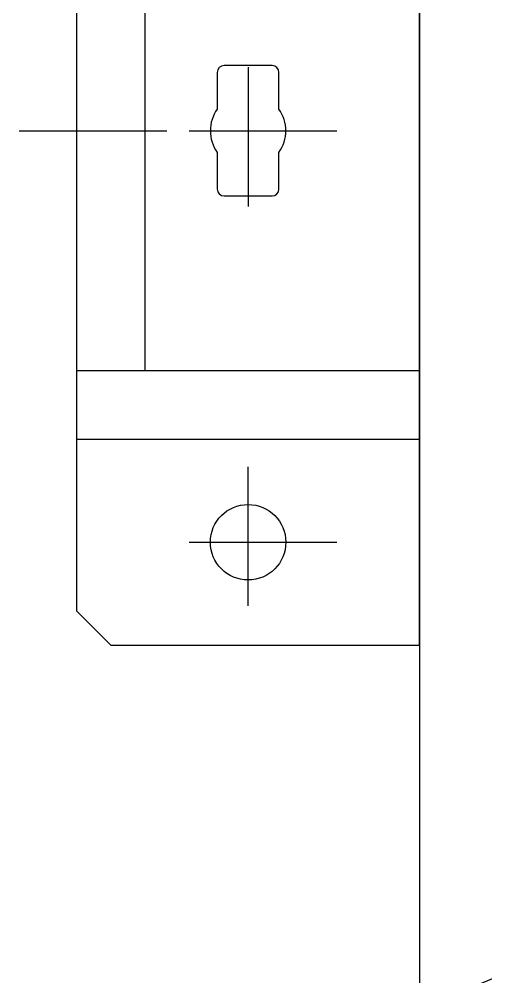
# Model space of a CAD drawing. Header units: millimetres. Extents: x 156850 to 204135, y 56350 to 74150.
# Drawn here: x 173933.3 to 174069.3, y 62350.3 to 62629.6 of the extents above; entities that cross this region are included whole.
import ezdxf

# ---------------------------------------------------------------- set-up
doc = ezdxf.new("R2010")
doc.units = ezdxf.units.MM
doc.header["$LTSCALE"] = 150
doc.layers.add('-----33 Equipment', color=5, linetype='Continuous')

# ---------------------------------------------------------------- blocks, each defined once
blk = doc.blocks.new('X-2F-PLAN$0$filter_oben')
at = {"color": 0, "linetype": 'Continuous'}
blk.add_arc((2647.26, 6794.25), 158.75, 308.1867, 231.8133, dxfattribs=at)
blk = doc.blocks.new('X-2F-PLAN$0$A$C73FA2420')
at = {"color": 0}
blk.add_blockref('X-2F-PLAN$0$filter_oben', (-198.52, -5287.52), dxfattribs=at)
blk.add_blockref('X-2F-PLAN$0$filter_oben', (-198.52, -5287.52), dxfattribs=at)
blk = doc.blocks.new('X-2F-PLAN$0$zw$C47F')
at = {"layer": '-----33 Equipment'}
for p, q in [((5740.86, 2553.01), (5740.86, 2509.96)), ((5600.86, 2536.3), (5590.86, 2526.3)), ((5880.86, 2536.3), (5600.86, 2536.3)), ((5650.86, 2436.3), (5650.86, 2536.3)), ((5670.86, 2436.3), (5670.86, 2536.3)), ((5590.86, 2526.3), (5590.86, 2436.3)), ((5670.86, 2516.3), (5810.86, 2516.3)), ((5620.86, 2503.48), (5620.86, 2460.43)), ((5740.86, 2503.48), (5740.86, 2460.43)), ((5734.53, 2495.3), (5723.86, 2495.3)), ((5757.86, 2495.3), (5747.18, 2495.3)), ((5721.86, 2493.3), (5721.86, 2479.3)), ((5759.86, 2479.3), (5759.86, 2493.3)), ((5602.34, 2486.3), (5642.89, 2486.3)), ((5759.37, 2486.3), (5718.82, 2486.3)), ((5723.86, 2477.3), (5734.53, 2477.3)), ((5747.18, 2477.3), (5757.86, 2477.3)), ((6141.06, 2436.3), (159.78, 2436.3)), ((5590.86, 2436.3), (5890.86, 2436.3))]:
    blk.add_line(p, q, dxfattribs=at)
blk.add_circle((5620.86, 2486.3), 11, dxfattribs=at)
for centre, radius, start, end in [((5740.86, 2486.3), 11, 54.9032, 125.0968), ((5723.86, 2493.3), 2, 90, 180), ((5757.86, 2493.3), 2, 0, 90), ((5723.86, 2479.3), 2, 180, 270), ((5740.86, 2486.3), 11, 234.9032, 305.0968), ((5757.86, 2479.3), 2, 270, 0)]:
    blk.add_arc(centre, radius, start, end, dxfattribs=at)
blk.add_blockref('X-2F-PLAN$0$A$C73FA2420', (2898.05, 848.02), dxfattribs=at)

msp = doc.modelspace()

# ---------------------------------------------------------------- block references
at = {"layer": '-----33 Equipment', "rotation": 90.00000000000001}
msp.add_blockref('X-2F-PLAN$0$zw$C47F', (176486.3, 56856.22), dxfattribs=at)

doc.saveas('drawing.dxf')
